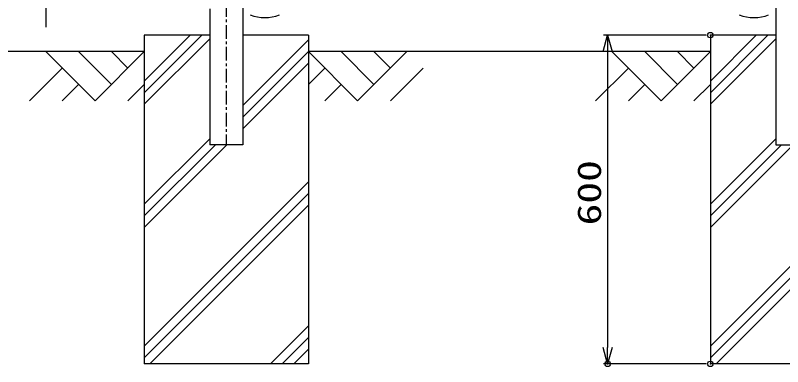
# Model space of a CAD drawing. Units: millimetres, scale not verified. Extents: x -4455 to 4455, y -3150 to 3150.
# Drawn here: x -3144 to -1742, y -909 to -268 of the extents above; entities that cross this region are included whole.
import ezdxf
from ezdxf.enums import TextEntityAlignment as Align

# ---------------------------------------------------------------- set-up
doc = ezdxf.new("R2010")
doc.units = ezdxf.units.MM
doc.header["$LTSCALE"] = 20
doc.header["$PDMODE"] = 32
doc.header["$PDSIZE"] = 10
doc.linetypes.add('USER1', pattern=[2, 1.25, -0.25, 0.25, -0.25])
for name, color, linetype, lineweight in [('0-0_1', 7, 'Continuous', 25), ('0-1_0', 7, 'Continuous', 25), ('0-4_EXTCNT-LMEC0', 1, 'Continuous', 25), ('0-5_LAYER04', 7, 'Continuous', 25)]:
    doc.layers.add(name, color=color, linetype=linetype, lineweight=lineweight)
doc.layers.add('0-2_DEFPOINTS', color=7, linetype='Continuous')
doc.styles.add('ＭＳ ゴシック', font='')
doc.styles.get('ＭＳ ゴシック').set_extended_font_data('MS Gothic')

# ---------------------------------------------------------------- blocks, each defined once
blk = doc.blocks.new('_Open30')
at = {"layer": '0-1_0', "color": 1}
blk.add_line((0, 0), (-20, 0), dxfattribs=at)
blk.add_lwpolyline([(-20, 5.36), (0, 0), (-20, -5.36)], dxfattribs=at)

msp = doc.modelspace()

# ---------------------------------------------------------------- linework, layer by layer
at = {"layer": '0-0_1', "color": 3, "linetype": 'USER1'}
msp.add_line((-2758.85, 634.68), (-2758.85, -503.79), dxfattribs=at)
at = {"layer": '0-0_1'}
for p, q in [((-2728.6, 94.71), (-2728.6, -503.79)), ((-1754.1, -148.04), (-1754.1, -503.79)), ((-2789.1, -255.79), (-2789.1, -503.79)), ((-2908.85, -303.79), (-2908.85, -903.79)), ((-2789.1, -303.79), (-2908.85, -303.79)), ((-2608.85, -303.79), (-2728.6, -303.79)), ((-2608.85, -303.79), (-2608.85, -903.79)), ((-1873.85, -303.79), (-1873.85, -903.79)), ((-1754.1, -303.79), (-1873.85, -303.79)), ((-2908.85, -333.79), (-3294.06, -333.79)), ((-1873.85, -333.79), (-2608.85, -333.79)), ((-2728.6, -503.79), (-2789.1, -503.79)), ((-1754.1, -503.79), (-1693.6, -503.79)), ((-2608.85, -903.79), (-2908.85, -903.79)), ((-1573.85, -903.79), (-1873.85, -903.79))]:
    msp.add_line(p, q, dxfattribs=at)
at = {"layer": '0-0_1', "color": 2}
for p, q in [((-2825.06, -303.79), (-2908.85, -387.57)), ((-2908.85, -408.79), (-2803.85, -303.79)), ((-1790.06, -303.79), (-1873.85, -387.57)), ((-1873.85, -408.79), (-1768.85, -303.79)), ((-2789.1, -310.25), (-2908.85, -430)), ((-2608.85, -312.57), (-2728.6, -432.32)), ((-1754.1, -310.25), (-1873.85, -430)), ((-2728.6, -453.54), (-2608.85, -333.79)), ((-2608.85, -355), (-2728.6, -474.75)), ((-2789.1, -492.82), (-2908.85, -612.57)), ((-2908.85, -633.79), (-2778.85, -503.79)), ((-2757.63, -503.79), (-2908.85, -655)), ((-1754.1, -492.82), (-1873.85, -612.57)), ((-1873.85, -633.79), (-1743.85, -503.79)), ((-1722.63, -503.79), (-1873.85, -655)), ((-2608.85, -571.62), (-2908.85, -871.62)), ((-1573.85, -571.62), (-1873.85, -871.62)), ((-2908.85, -892.83), (-2608.85, -592.83)), ((-1873.85, -892.83), (-1573.85, -592.83)), ((-2608.85, -614.04), (-2898.59, -903.79)), ((-1573.85, -614.04), (-1863.59, -903.79)), ((-2608.85, -834.62), (-2678.01, -903.79)), ((-2656.8, -903.79), (-2608.85, -855.83)), ((-2608.85, -877.04), (-2635.59, -903.79))]:
    msp.add_line(p, q, dxfattribs=at)
at = {"layer": '0-0_1', "color": 4}
for p, q in [((-3088.85, -333.79), (-2998.85, -423.79)), ((-3028.85, -333.79), (-2968.85, -393.79)), ((-2908.85, -333.79), (-2998.85, -423.79)), ((-2968.85, -333.79), (-2938.85, -363.79)), ((-2608.85, -333.79), (-2518.85, -423.79)), ((-2548.85, -333.79), (-2488.85, -393.79)), ((-2428.85, -333.79), (-2518.85, -423.79)), ((-2488.85, -333.79), (-2458.85, -363.79)), ((-2053.85, -333.79), (-1963.85, -423.79)), ((-1993.85, -333.79), (-1933.85, -393.79)), ((-1873.85, -333.79), (-1963.85, -423.79)), ((-1933.85, -333.79), (-1903.85, -363.79)), ((-3058.85, -363.79), (-3118.85, -423.79)), ((-2578.85, -363.79), (-2608.85, -393.79)), ((-2398.85, -363.79), (-2458.85, -423.79)), ((-2023.85, -363.79), (-2083.85, -423.79)), ((-3028.85, -393.79), (-3058.85, -423.79)), ((-2908.85, -393.79), (-2938.85, -423.79)), ((-2548.85, -393.79), (-2578.85, -423.79)), ((-1993.85, -393.79), (-2023.85, -423.79)), ((-1873.85, -393.79), (-1903.85, -423.79))]:
    msp.add_line(p, q, dxfattribs=at)
at = {"layer": '0-1_0', "color": 1}
for p, q in [((-1881.35, -303.79), (-2069.15, -303.79)), ((-2061.65, -333.79), (-2061.65, -873.79)), ((-1881.35, -903.79), (-2069.15, -903.79))]:
    msp.add_line(p, q, dxfattribs=at)
at = {"layer": '0-2_DEFPOINTS'}
for p in [(-1873.85, -303.79), (-2061.65, -903.79), (-1873.85, -903.79)]:
    msp.add_point(p, dxfattribs=at)
at = {"layer": '0-4_EXTCNT-LMEC0', "color": 4}
msp.add_line((-3088.7, 147.77), (-3088.7, -289.17), dxfattribs=at)
at = {"layer": '0-5_LAYER04'}
for centre in [(-2688.45, -196.92), (-1794.25, -196.92)]:
    msp.add_arc(centre, 74.86, 248.94141, 291.05859, dxfattribs=at)

# ---------------------------------------------------------------- block references
at = {"layer": '0-1_0', "xscale": 1.5, "yscale": 1.5}
for p, rotation in [((-2061.65, -303.79), 90), ((-2061.65, -903.79), 270)]:
    msp.add_blockref('_Open30', p, dxfattribs=dict(at, rotation=rotation))

# ---------------------------------------------------------------- texts
at = {"layer": '0-1_0', "color": 3, "style": 'ＭＳ ゴシック', "width": 1.35}
msp.add_text('600', height=43.26, rotation=90, dxfattribs=at).set_placement((-2060.83, -651.04), align=Align.BOTTOM_LEFT)

doc.saveas('drawing.dxf')
